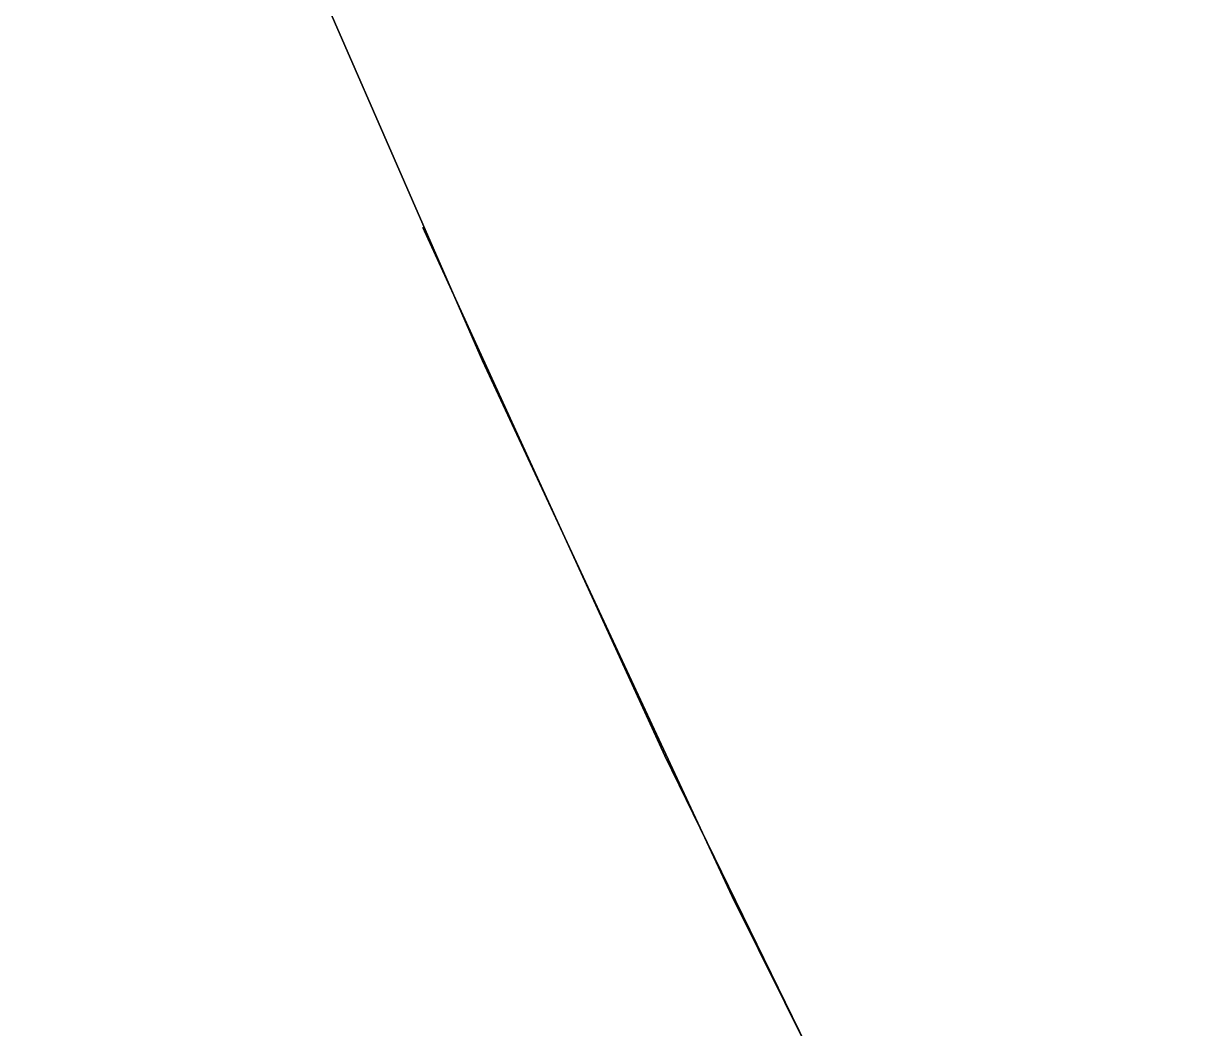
# Model space of a CAD drawing. Header units: metres. Extents: x -20 to 20, y -20 to 20.
# Drawn here: x -18.617 to -17.635, y -8.789 to -7.941 of the extents above; entities that cross this region are included whole.
import ezdxf

# ---------------------------------------------------------------- set-up
doc = ezdxf.new("R2010")
doc.units = ezdxf.units.M

msp = doc.modelspace()

# ---------------------------------------------------------------- meshes
at = {"layer": '10', "color": 2}
mesh = msp.add_polyface(dxfattribs=at)
corners = [(-18.28049, -8.11317, 13), (-18.07614, -8.5588, 13), (-18.28049, -8.11317, 13.5), (-18.07614, -8.5588, 13.5), (-18.28049, -8.11317, 14), (-18.07614, -8.5588, 14), (-18.28049, -8.11317, 14.5), (-18.07614, -8.5588, 14.5), (-18.28049, -8.11317, 15), (-18.07614, -8.5588, 15), (-18.28049, -8.11317, 15.5), (-18.07614, -8.5588, 15.5), (-18.28049, -8.11317, 16), (-18.07614, -8.5588, 16), (-18.28049, -8.11317, 16.5), (-18.42952, -7.7687, 17), (-18.42952, -7.7687, 17.5), (-18.61747, -7.30682, 17.5), (-18.23012, -8.22574, 17), (-18.23012, -8.22574, 17.5), (-18.42952, -7.7687, 18), (-18.61747, -7.30682, 18), (-18.23012, -8.22574, 18), (-18.42952, -7.7687, 18.5), (-18.61747, -7.30682, 18.5), (-18.23012, -8.22574, 18.5), (-18.42952, -7.7687, 19), (-18.61747, -7.30682, 19), (-18.23012, -8.22574, 19), (-18.42952, -7.7687, 19.5), (-18.61747, -7.30682, 19.5), (-18.23012, -8.22574, 19.5), (-18.42952, -7.7687, 20), (-18.61747, -7.30682, 20), (-18.23012, -8.22574, 20), (-18.42952, -7.7687, -20), (-18.23012, -8.22574, -20), (-18.42952, -7.7687, -19.5), (-18.23012, -8.22574, -19.5), (-18.42952, -7.7687, -19), (-18.23012, -8.22574, -19), (-18.42952, -7.7687, -18.5), (-18.23012, -8.22574, -18.5), (-18.42952, -7.7687, -18), (-18.23012, -8.22574, -18), (-18.42952, -7.7687, -17.5), (-18.23012, -8.22574, -17.5), (-18.42952, -7.7687, -17), (-18.23012, -8.22574, -17)]
mesh.append_faces([[corners[k] for k in face] for face in [(0, 1, 2), (2, 3, 4), (4, 5, 6), (6, 7, 8), (8, 9, 10), (10, 11, 12), (12, 13, 14), (15, 16, 17), (15, 18, 16), (18, 19, 16), (16, 20, 21), (16, 19, 20), (19, 22, 20), (20, 23, 24), (20, 22, 23), (22, 25, 23), (23, 26, 27), (23, 25, 26), (25, 28, 26), (26, 29, 30), (26, 28, 29), (28, 31, 29), (29, 32, 33), (29, 31, 32), (31, 34, 32), (35, 36, 37), (36, 38, 37), (37, 38, 39), (38, 40, 39), (39, 40, 41), (40, 42, 41), (41, 42, 43), (42, 44, 43), (43, 44, 45), (44, 46, 45), (45, 46, 47), (46, 48, 47)]], dxfattribs={"color": 2})
mesh = msp.add_polyface(dxfattribs=at)
corners = [(-18.07614, -8.5588, -16.5), (-18.07614, -8.5588, -16), (-18.28049, -8.11317, -16), (-18.07614, -8.5588, -15.5), (-18.28049, -8.11317, -15.5), (-18.07614, -8.5588, -15), (-18.28049, -8.11317, -15), (-18.07614, -8.5588, -14.5), (-18.28049, -8.11317, -14.5), (-18.07614, -8.5588, -14), (-18.28049, -8.11317, -14), (-18.07614, -8.5588, -13.5), (-18.28049, -8.11317, -13.5), (-18.07614, -8.5588, -13), (-18.28049, -8.11317, -13), (-18.07614, -8.5588, -12.5), (-18.28049, -8.11317, -12.5), (-18.07614, -8.5588, -12), (-18.28049, -8.11317, -12), (-18.07614, -8.5588, -11.5), (-18.28049, -8.11317, -11.5), (-18.07614, -8.5588, -11), (-18.28049, -8.11317, -11), (-18.07614, -8.5588, -10.5), (-18.28049, -8.11317, -10.5), (-18.07614, -8.5588, -10), (-18.28049, -8.11317, -10), (-18.07614, -8.5588, -9.5), (-18.28049, -8.11317, -9.5), (-18.07614, -8.5588, -9), (-18.28049, -8.11317, -9), (-18.07614, -8.5588, -8.5), (-18.28049, -8.11317, -8.5), (-18.07614, -8.5588, -8), (-18.28049, -8.11317, -8), (-18.07614, -8.5588, -7.5), (-18.28049, -8.11317, -7.5), (-18.07614, -8.5588, -7), (-18.28049, -8.11317, -7), (-18.07614, -8.5588, -6.5), (-18.28049, -8.11317, -6.5), (-18.07614, -8.5588, -6), (-18.28049, -8.11317, -6), (-18.07614, -8.5588, -5.5), (-18.28049, -8.11317, -5.5), (-18.07614, -8.5588, -5), (-18.28049, -8.11317, -5), (-18.07614, -8.5588, -4.5), (-18.28049, -8.11317, -4.5), (-18.07614, -8.5588, -4), (-18.28049, -8.11317, -4), (-18.07614, -8.5588, -3.5), (-18.28049, -8.11317, -3.5), (-18.01938, -8.67767, 17.5), (-18.01938, -8.67767, 18), (-18.23012, -8.22574, 18), (-18.01938, -8.67767, 18.5), (-18.23012, -8.22574, 18.5), (-18.01938, -8.67767, 19), (-18.23012, -8.22574, 19), (-18.01938, -8.67767, 19.5), (-18.23012, -8.22574, 19.5), (-18.01938, -8.67767, 20), (-18.23012, -8.22574, 20), (-18.01938, -8.67767, -20), (-18.01938, -8.67767, -19.5), (-18.23012, -8.22574, -19.5), (-18.01938, -8.67767, -19), (-18.23012, -8.22574, -19), (-18.01938, -8.67767, -18.5), (-18.23012, -8.22574, -18.5), (-18.01938, -8.67767, -18), (-18.23012, -8.22574, -18), (-18.01938, -8.67767, -17.5), (-18.23012, -8.22574, -17.5), (-18.01938, -8.67767, -17), (-18.23012, -8.22574, -17)]
mesh.append_faces([[corners[k] for k in face] for face in [(0, 1, 2), (1, 3, 4), (3, 5, 6), (5, 7, 8), (7, 9, 10), (9, 11, 12), (11, 13, 14), (13, 15, 16), (15, 17, 18), (17, 19, 20), (19, 21, 22), (21, 23, 24), (23, 25, 26), (25, 27, 28), (27, 29, 30), (29, 31, 32), (31, 33, 34), (33, 35, 36), (35, 37, 38), (37, 39, 40), (39, 41, 42), (41, 43, 44), (43, 45, 46), (45, 47, 48), (47, 49, 50), (49, 51, 52), (53, 54, 55), (54, 56, 57), (56, 58, 59), (58, 60, 61), (60, 62, 63), (64, 65, 66), (65, 67, 68), (67, 69, 70), (69, 71, 72), (71, 73, 74), (73, 75, 76)]], dxfattribs={"color": 2})
mesh = msp.add_polyface(dxfattribs=at)
corners = [(-18.07614, -8.5588, -3.5), (-18.07614, -8.5588, -3), (-18.28049, -8.11317, -3), (-18.07614, -8.5588, -2.5), (-18.28049, -8.11317, -2.5), (-18.07614, -8.5588, -2), (-18.28049, -8.11317, -2), (-18.07614, -8.5588, -1.5), (-18.28049, -8.11317, -1.5), (-18.07614, -8.5588, -1), (-18.28049, -8.11317, -1), (-18.07614, -8.5588, -0.5), (-18.28049, -8.11317, -0.5), (-18.07614, -8.5588), (-18.28049, -8.11317), (-18.07614, -8.5588, 0.5), (-18.28049, -8.11317, 0.5), (-18.07614, -8.5588, 1), (-18.28049, -8.11317, 1), (-18.07614, -8.5588, 1.5), (-18.28049, -8.11317, 1.5), (-18.07614, -8.5588, 2), (-18.28049, -8.11317, 2), (-18.07614, -8.5588, 2.5), (-18.28049, -8.11317, 2.5), (-18.07614, -8.5588, 3), (-18.28049, -8.11317, 3), (-18.07614, -8.5588, 3.5), (-18.28049, -8.11317, 3.5), (-18.07614, -8.5588, 4), (-18.28049, -8.11317, 4), (-18.07614, -8.5588, 4.5), (-18.28049, -8.11317, 4.5), (-18.07614, -8.5588, 5), (-18.28049, -8.11317, 5), (-18.07614, -8.5588, 5.5), (-18.28049, -8.11317, 5.5), (-18.07614, -8.5588, 6), (-18.28049, -8.11317, 6), (-18.07614, -8.5588, 6.5), (-18.28049, -8.11317, 6.5), (-18.07614, -8.5588, 7), (-18.28049, -8.11317, 7), (-18.07614, -8.5588, 7.5), (-18.28049, -8.11317, 7.5), (-18.07614, -8.5588, 8), (-18.28049, -8.11317, 8), (-18.07614, -8.5588, 8.5), (-18.28049, -8.11317, 8.5), (-18.07614, -8.5588, 9), (-18.28049, -8.11317, 9), (-18.07614, -8.5588, 9.5), (-18.28049, -8.11317, 9.5), (-18.07614, -8.5588, 10), (-18.28049, -8.11317, 10), (-18.07614, -8.5588, 10.5), (-18.28049, -8.11317, 10.5), (-18.07614, -8.5588, 11), (-18.28049, -8.11317, 11), (-18.07614, -8.5588, 11.5), (-18.28049, -8.11317, 11.5), (-18.07614, -8.5588, 12), (-18.28049, -8.11317, 12), (-18.07614, -8.5588, 12.5), (-18.28049, -8.11317, 12.5), (-18.07614, -8.5588, 13), (-18.28049, -8.11317, 13), (-18.07614, -8.5588, 13.5), (-18.28049, -8.11317, 13.5), (-18.07614, -8.5588, 14), (-18.28049, -8.11317, 14), (-18.07614, -8.5588, 14.5), (-18.28049, -8.11317, 14.5), (-18.07614, -8.5588, 15), (-18.28049, -8.11317, 15)]
mesh.append_faces([[corners[k] for k in face] for face in [(0, 1, 2), (1, 3, 4), (3, 5, 6), (5, 7, 8), (7, 9, 10), (9, 11, 12), (11, 13, 14), (13, 15, 16), (15, 17, 18), (17, 19, 20), (19, 21, 22), (21, 23, 24), (23, 25, 26), (25, 27, 28), (27, 29, 30), (29, 31, 32), (31, 33, 34), (33, 35, 36), (35, 37, 38), (37, 39, 40), (39, 41, 42), (41, 43, 44), (43, 45, 46), (45, 47, 48), (47, 49, 50), (49, 51, 52), (51, 53, 54), (53, 55, 56), (55, 57, 58), (57, 59, 60), (59, 61, 62), (61, 63, 64), (63, 65, 66), (65, 67, 68), (67, 69, 70), (69, 71, 72), (71, 73, 74)]], dxfattribs={"color": 2})
mesh = msp.add_polyface(dxfattribs=at)
corners = [(-18.28049, -8.11317, -16.5), (-18.07614, -8.5588, -16.5), (-18.28049, -8.11317, -16), (-18.07614, -8.5588, -16), (-18.28049, -8.11317, -15.5), (-18.07614, -8.5588, -15.5), (-18.28049, -8.11317, -15), (-18.07614, -8.5588, -15), (-18.28049, -8.11317, -14.5), (-18.07614, -8.5588, -14.5), (-18.28049, -8.11317, -14), (-18.07614, -8.5588, -14), (-18.28049, -8.11317, -13.5), (-18.07614, -8.5588, -13.5), (-18.28049, -8.11317, -13), (-18.07614, -8.5588, -13), (-18.28049, -8.11317, -12.5), (-18.07614, -8.5588, -12.5), (-18.28049, -8.11317, -12), (-18.07614, -8.5588, -12), (-18.28049, -8.11317, -11.5), (-18.07614, -8.5588, -11.5), (-18.28049, -8.11317, -11), (-18.07614, -8.5588, -11), (-18.28049, -8.11317, -10.5), (-18.07614, -8.5588, -10.5), (-18.28049, -8.11317, -10), (-18.07614, -8.5588, -10), (-18.28049, -8.11317, -9.5), (-18.07614, -8.5588, -9.5), (-18.28049, -8.11317, -9), (-18.07614, -8.5588, -9), (-18.28049, -8.11317, -8.5), (-18.07614, -8.5588, -8.5), (-18.28049, -8.11317, -8), (-18.07614, -8.5588, -8), (-18.28049, -8.11317, -7.5), (-18.07614, -8.5588, -7.5), (-18.28049, -8.11317, -7), (-18.07614, -8.5588, -7), (-18.28049, -8.11317, -6.5), (-18.07614, -8.5588, -6.5), (-18.28049, -8.11317, -6), (-18.07614, -8.5588, -6), (-18.28049, -8.11317, -5.5), (-18.07614, -8.5588, 15), (-18.07614, -8.5588, 15.5), (-18.28049, -8.11317, 15.5), (-18.07614, -8.5588, 16), (-18.28049, -8.11317, 16), (-18.07614, -8.5588, 16.5), (-18.28049, -8.11317, 16.5), (-18.23012, -8.22574, 17), (-18.01938, -8.67767, 17), (-18.23012, -8.22574, 17.5), (-18.01938, -8.67767, 17.5), (-18.23012, -8.22574, 18), (-18.01938, -8.67767, 18), (-18.23012, -8.22574, 18.5), (-18.01938, -8.67767, 18.5), (-18.23012, -8.22574, 19), (-18.01938, -8.67767, 19), (-18.23012, -8.22574, 19.5), (-18.01938, -8.67767, 19.5), (-18.23012, -8.22574, 20), (-18.23012, -8.22574, -20), (-18.01938, -8.67767, -20), (-18.23012, -8.22574, -19.5), (-18.01938, -8.67767, -19.5), (-18.23012, -8.22574, -19), (-18.01938, -8.67767, -19), (-18.23012, -8.22574, -18.5), (-18.01938, -8.67767, -18.5), (-18.23012, -8.22574, -18), (-18.01938, -8.67767, -18), (-18.23012, -8.22574, -17.5), (-18.01938, -8.67767, -17.5), (-18.23012, -8.22574, -17)]
mesh.append_faces([[corners[k] for k in face] for face in [(0, 1, 2), (2, 3, 4), (4, 5, 6), (6, 7, 8), (8, 9, 10), (10, 11, 12), (12, 13, 14), (14, 15, 16), (16, 17, 18), (18, 19, 20), (20, 21, 22), (22, 23, 24), (24, 25, 26), (26, 27, 28), (28, 29, 30), (30, 31, 32), (32, 33, 34), (34, 35, 36), (36, 37, 38), (38, 39, 40), (40, 41, 42), (42, 43, 44), (45, 46, 47), (46, 48, 49), (48, 50, 51), (52, 53, 54), (54, 55, 56), (56, 57, 58), (58, 59, 60), (60, 61, 62), (62, 63, 64), (65, 66, 67), (67, 68, 69), (69, 70, 71), (71, 72, 73), (73, 74, 75), (75, 76, 77)]], dxfattribs={"color": 2})
mesh = msp.add_polyface(dxfattribs=at)
corners = [(-18.28049, -8.11317, -5.5), (-18.07614, -8.5588, -5.5), (-18.28049, -8.11317, -5), (-18.07614, -8.5588, -5), (-18.28049, -8.11317, -4.5), (-18.07614, -8.5588, -4.5), (-18.28049, -8.11317, -4), (-18.07614, -8.5588, -4), (-18.28049, -8.11317, -3.5), (-18.07614, -8.5588, -3.5), (-18.28049, -8.11317, -3), (-18.07614, -8.5588, -3), (-18.28049, -8.11317, -2.5), (-18.07614, -8.5588, -2.5), (-18.28049, -8.11317, -2), (-18.07614, -8.5588, -2), (-18.28049, -8.11317, -1.5), (-18.07614, -8.5588, -1.5), (-18.28049, -8.11317, -1), (-18.07614, -8.5588, -1), (-18.28049, -8.11317, -0.5), (-18.07614, -8.5588, -0.5), (-18.28049, -8.11317), (-18.07614, -8.5588), (-18.28049, -8.11317, 0.5), (-18.07614, -8.5588, 0.5), (-18.28049, -8.11317, 1), (-18.07614, -8.5588, 1), (-18.28049, -8.11317, 1.5), (-18.07614, -8.5588, 1.5), (-18.28049, -8.11317, 2), (-18.07614, -8.5588, 2), (-18.28049, -8.11317, 2.5), (-18.07614, -8.5588, 2.5), (-18.28049, -8.11317, 3), (-18.07614, -8.5588, 3), (-18.28049, -8.11317, 3.5), (-18.07614, -8.5588, 3.5), (-18.28049, -8.11317, 4), (-18.07614, -8.5588, 4), (-18.28049, -8.11317, 4.5), (-18.07614, -8.5588, 4.5), (-18.28049, -8.11317, 5), (-18.07614, -8.5588, 5), (-18.28049, -8.11317, 5.5), (-18.07614, -8.5588, 5.5), (-18.28049, -8.11317, 6), (-18.07614, -8.5588, 6), (-18.28049, -8.11317, 6.5), (-18.07614, -8.5588, 6.5), (-18.28049, -8.11317, 7), (-18.07614, -8.5588, 7), (-18.28049, -8.11317, 7.5), (-18.07614, -8.5588, 7.5), (-18.28049, -8.11317, 8), (-18.07614, -8.5588, 8), (-18.28049, -8.11317, 8.5), (-18.07614, -8.5588, 8.5), (-18.28049, -8.11317, 9), (-18.07614, -8.5588, 9), (-18.28049, -8.11317, 9.5), (-18.07614, -8.5588, 9.5), (-18.28049, -8.11317, 10), (-18.07614, -8.5588, 10), (-18.28049, -8.11317, 10.5), (-18.07614, -8.5588, 10.5), (-18.28049, -8.11317, 11), (-18.07614, -8.5588, 11), (-18.28049, -8.11317, 11.5), (-18.07614, -8.5588, 11.5), (-18.28049, -8.11317, 12), (-18.07614, -8.5588, 12), (-18.28049, -8.11317, 12.5), (-18.07614, -8.5588, 12.5), (-18.28049, -8.11317, 13)]
mesh.append_faces([[corners[k] for k in face] for face in [(0, 1, 2), (2, 3, 4), (4, 5, 6), (6, 7, 8), (8, 9, 10), (10, 11, 12), (12, 13, 14), (14, 15, 16), (16, 17, 18), (18, 19, 20), (20, 21, 22), (22, 23, 24), (24, 25, 26), (26, 27, 28), (28, 29, 30), (30, 31, 32), (32, 33, 34), (34, 35, 36), (36, 37, 38), (38, 39, 40), (40, 41, 42), (42, 43, 44), (44, 45, 46), (46, 47, 48), (48, 49, 50), (50, 51, 52), (52, 53, 54), (54, 55, 56), (56, 57, 58), (58, 59, 60), (60, 61, 62), (62, 63, 64), (64, 65, 66), (66, 67, 68), (68, 69, 70), (70, 71, 72), (72, 73, 74)]], dxfattribs={"color": 2})
mesh = msp.add_polyface(dxfattribs=at)
corners = [(-18.07614, -8.5588, -1.5), (-17.86093, -8.99929, -1.5), (-18.07614, -8.5588, -1), (-17.86093, -8.99929, -1), (-18.07614, -8.5588, -0.5), (-17.86093, -8.99929, -0.5), (-18.07614, -8.5588), (-17.86093, -8.99929), (-18.07614, -8.5588, 0.5), (-17.86093, -8.99929, 0.5), (-18.07614, -8.5588, 1), (-17.86093, -8.99929, 1), (-18.07614, -8.5588, 1.5), (-17.86093, -8.99929, 1.5), (-18.07614, -8.5588, 2), (-17.86093, -8.99929, 2), (-18.07614, -8.5588, 2.5), (-17.86093, -8.99929, 2.5), (-18.07614, -8.5588, 3), (-17.86093, -8.99929, 3), (-18.07614, -8.5588, 3.5), (-17.86093, -8.99929, 3.5), (-18.07614, -8.5588, 4), (-17.86093, -8.99929, 4), (-18.07614, -8.5588, 4.5), (-17.86093, -8.99929, 4.5), (-18.07614, -8.5588, 5), (-17.86093, -8.99929, 5), (-18.07614, -8.5588, 5.5), (-17.86093, -8.99929, 5.5), (-18.07614, -8.5588, 6), (-17.86093, -8.99929, 6), (-18.07614, -8.5588, 6.5), (-17.86093, -8.99929, 6.5), (-18.07614, -8.5588, 7), (-17.86093, -8.99929, 7), (-18.07614, -8.5588, 7.5), (-17.86093, -8.99929, 7.5), (-18.07614, -8.5588, 8), (-17.86093, -8.99929, 8), (-18.07614, -8.5588, 8.5), (-17.86093, -8.99929, 8.5), (-18.07614, -8.5588, 9), (-17.86093, -8.99929, 9), (-18.07614, -8.5588, 9.5), (-17.86093, -8.99929, 9.5), (-18.07614, -8.5588, 10), (-17.86093, -8.99929, 10), (-18.07614, -8.5588, 10.5), (-17.86093, -8.99929, 10.5), (-18.07614, -8.5588, 11), (-17.86093, -8.99929, 11), (-18.07614, -8.5588, 11.5), (-17.86093, -8.99929, 11.5), (-18.07614, -8.5588, 12), (-17.86093, -8.99929, 12), (-18.07614, -8.5588, 12.5), (-17.86093, -8.99929, 12.5), (-18.07614, -8.5588, 13), (-17.86093, -8.99929, 13), (-18.07614, -8.5588, 13.5), (-17.86093, -8.99929, 13.5), (-18.07614, -8.5588, 14), (-17.86093, -8.99929, 14), (-18.07614, -8.5588, 14.5), (-17.86093, -8.99929, 14.5), (-18.07614, -8.5588, 15), (-17.86093, -8.99929, 15), (-18.07614, -8.5588, 15.5), (-17.86093, -8.99929, 15.5), (-18.07614, -8.5588, 16), (-17.86093, -8.99929, 16), (-18.07614, -8.5588, 16.5), (-18.01938, -8.67767, 17), (-18.01938, -8.67767, 17.5), (-18.23012, -8.22574, 17.5)]
mesh.append_faces([[corners[k] for k in face] for face in [(0, 1, 2), (2, 3, 4), (4, 5, 6), (6, 7, 8), (8, 9, 10), (10, 11, 12), (12, 13, 14), (14, 15, 16), (16, 17, 18), (18, 19, 20), (20, 21, 22), (22, 23, 24), (24, 25, 26), (26, 27, 28), (28, 29, 30), (30, 31, 32), (32, 33, 34), (34, 35, 36), (36, 37, 38), (38, 39, 40), (40, 41, 42), (42, 43, 44), (44, 45, 46), (46, 47, 48), (48, 49, 50), (50, 51, 52), (52, 53, 54), (54, 55, 56), (56, 57, 58), (58, 59, 60), (60, 61, 62), (62, 63, 64), (64, 65, 66), (66, 67, 68), (68, 69, 70), (70, 71, 72), (73, 74, 75)]], dxfattribs={"color": 2})
mesh = msp.add_polyface(dxfattribs=at)
corners = [(-17.86093, -8.99929, -16.5), (-17.86093, -8.99929, -16), (-18.07614, -8.5588, -16), (-17.86093, -8.99929, -15.5), (-18.07614, -8.5588, -15.5), (-17.86093, -8.99929, -15), (-18.07614, -8.5588, -15), (-17.86093, -8.99929, -14.5), (-18.07614, -8.5588, -14.5), (-17.86093, -8.99929, -14), (-18.07614, -8.5588, -14), (-17.86093, -8.99929, -13.5), (-18.07614, -8.5588, -13.5), (-17.86093, -8.99929, -13), (-18.07614, -8.5588, -13), (-17.86093, -8.99929, -12.5), (-18.07614, -8.5588, -12.5), (-17.86093, -8.99929, -12), (-18.07614, -8.5588, -12), (-17.86093, -8.99929, -11.5), (-18.07614, -8.5588, -11.5), (-17.86093, -8.99929, -11), (-18.07614, -8.5588, -11), (-17.86093, -8.99929, -10.5), (-18.07614, -8.5588, -10.5), (-17.86093, -8.99929, -10), (-18.07614, -8.5588, -10), (-17.86093, -8.99929, -9.5), (-18.07614, -8.5588, -9.5), (-17.86093, -8.99929, -9), (-18.07614, -8.5588, -9), (-17.86093, -8.99929, -8.5), (-18.07614, -8.5588, -8.5), (-17.86093, -8.99929, -8), (-18.07614, -8.5588, -8), (-17.86093, -8.99929, -7.5), (-18.07614, -8.5588, -7.5), (-17.86093, -8.99929, -7), (-18.07614, -8.5588, -7), (-17.86093, -8.99929, -6.5), (-18.07614, -8.5588, -6.5), (-17.86093, -8.99929, -6), (-18.07614, -8.5588, -6), (-17.86093, -8.99929, -5.5), (-18.07614, -8.5588, -5.5), (-17.86093, -8.99929, -5), (-18.07614, -8.5588, -5), (-17.86093, -8.99929, -4.5), (-18.07614, -8.5588, -4.5), (-17.86093, -8.99929, -4), (-18.07614, -8.5588, -4), (-17.86093, -8.99929, -3.5), (-18.07614, -8.5588, -3.5), (-17.86093, -8.99929, -3), (-18.07614, -8.5588, -3), (-17.86093, -8.99929, -2.5), (-18.07614, -8.5588, -2.5), (-17.86093, -8.99929, -2), (-18.07614, -8.5588, -2), (-17.86093, -8.99929, -1.5), (-18.07614, -8.5588, -1.5), (-17.86093, -8.99929, -1), (-18.07614, -8.5588, -1), (-17.86093, -8.99929, -0.5), (-18.07614, -8.5588, -0.5), (-17.86093, -8.99929), (-18.07614, -8.5588), (-17.86093, -8.99929, 0.5), (-18.07614, -8.5588, 0.5), (-17.86093, -8.99929, 1), (-18.07614, -8.5588, 1), (-17.79744, -9.12421, -18), (-17.79744, -9.12421, -17.5), (-18.01938, -8.67767, -17.5), (-17.79744, -9.12421, -17), (-18.01938, -8.67767, -17)]
mesh.append_faces([[corners[k] for k in face] for face in [(0, 1, 2), (1, 3, 4), (3, 5, 6), (5, 7, 8), (7, 9, 10), (9, 11, 12), (11, 13, 14), (13, 15, 16), (15, 17, 18), (17, 19, 20), (19, 21, 22), (21, 23, 24), (23, 25, 26), (25, 27, 28), (27, 29, 30), (29, 31, 32), (31, 33, 34), (33, 35, 36), (35, 37, 38), (37, 39, 40), (39, 41, 42), (41, 43, 44), (43, 45, 46), (45, 47, 48), (47, 49, 50), (49, 51, 52), (51, 53, 54), (53, 55, 56), (55, 57, 58), (57, 59, 60), (59, 61, 62), (61, 63, 64), (63, 65, 66), (65, 67, 68), (67, 69, 70), (71, 72, 73), (72, 74, 75)]], dxfattribs={"color": 2})
mesh = msp.add_polyface(dxfattribs=at)
corners = [(-17.86093, -8.99929, 1), (-17.86093, -8.99929, 1.5), (-18.07614, -8.5588, 1.5), (-17.86093, -8.99929, 2), (-18.07614, -8.5588, 2), (-17.86093, -8.99929, 2.5), (-18.07614, -8.5588, 2.5), (-17.86093, -8.99929, 3), (-18.07614, -8.5588, 3), (-17.86093, -8.99929, 3.5), (-18.07614, -8.5588, 3.5), (-17.86093, -8.99929, 4), (-18.07614, -8.5588, 4), (-17.86093, -8.99929, 4.5), (-18.07614, -8.5588, 4.5), (-17.86093, -8.99929, 5), (-18.07614, -8.5588, 5), (-17.86093, -8.99929, 5.5), (-18.07614, -8.5588, 5.5), (-17.86093, -8.99929, 6), (-18.07614, -8.5588, 6), (-17.86093, -8.99929, 6.5), (-18.07614, -8.5588, 6.5), (-17.86093, -8.99929, 7), (-18.07614, -8.5588, 7), (-17.86093, -8.99929, 7.5), (-18.07614, -8.5588, 7.5), (-17.86093, -8.99929, 8), (-18.07614, -8.5588, 8), (-17.86093, -8.99929, 8.5), (-18.07614, -8.5588, 8.5), (-17.86093, -8.99929, 9), (-18.07614, -8.5588, 9), (-17.86093, -8.99929, 9.5), (-18.07614, -8.5588, 9.5), (-17.86093, -8.99929, 10), (-18.07614, -8.5588, 10), (-17.86093, -8.99929, 10.5), (-18.07614, -8.5588, 10.5), (-17.86093, -8.99929, 11), (-18.07614, -8.5588, 11), (-17.86093, -8.99929, 11.5), (-18.07614, -8.5588, 11.5), (-17.86093, -8.99929, 12), (-18.07614, -8.5588, 12), (-17.86093, -8.99929, 12.5), (-18.07614, -8.5588, 12.5), (-17.86093, -8.99929, 13), (-18.07614, -8.5588, 13), (-17.86093, -8.99929, 13.5), (-18.07614, -8.5588, 13.5), (-17.86093, -8.99929, 14), (-18.07614, -8.5588, 14), (-17.86093, -8.99929, 14.5), (-18.07614, -8.5588, 14.5), (-17.86093, -8.99929, 15), (-18.07614, -8.5588, 15), (-17.86093, -8.99929, 15.5), (-18.07614, -8.5588, 15.5), (-17.86093, -8.99929, 16), (-18.07614, -8.5588, 16), (-17.86093, -8.99929, 16.5), (-18.07614, -8.5588, 16.5), (-18.01938, -8.67767, 17), (-17.79744, -9.12421, 17), (-18.01938, -8.67767, 17.5), (-17.79744, -9.12421, 17.5), (-18.01938, -8.67767, 18), (-17.79744, -9.12421, 18), (-18.01938, -8.67767, 18.5), (-17.79744, -9.12421, 18.5), (-18.01938, -8.67767, 19), (-17.79744, -9.12421, 19), (-18.01938, -8.67767, 19.5)]
mesh.append_faces([[corners[k] for k in face] for face in [(0, 1, 2), (1, 3, 4), (3, 5, 6), (5, 7, 8), (7, 9, 10), (9, 11, 12), (11, 13, 14), (13, 15, 16), (15, 17, 18), (17, 19, 20), (19, 21, 22), (21, 23, 24), (23, 25, 26), (25, 27, 28), (27, 29, 30), (29, 31, 32), (31, 33, 34), (33, 35, 36), (35, 37, 38), (37, 39, 40), (39, 41, 42), (41, 43, 44), (43, 45, 46), (45, 47, 48), (47, 49, 50), (49, 51, 52), (51, 53, 54), (53, 55, 56), (55, 57, 58), (57, 59, 60), (59, 61, 62), (63, 64, 65), (65, 66, 67), (67, 68, 69), (69, 70, 71), (71, 72, 73)]], dxfattribs={"color": 2})
mesh = msp.add_polyface(dxfattribs=at)
corners = [(-18.07614, -8.5588, -16.5), (-17.86093, -8.99929, -16.5), (-18.07614, -8.5588, -16), (-17.86093, -8.99929, -16), (-18.07614, -8.5588, -15.5), (-17.86093, -8.99929, -15.5), (-18.07614, -8.5588, -15), (-17.86093, -8.99929, -15), (-18.07614, -8.5588, -14.5), (-17.86093, -8.99929, -14.5), (-18.07614, -8.5588, -14), (-17.86093, -8.99929, -14), (-18.07614, -8.5588, -13.5), (-17.86093, -8.99929, -13.5), (-18.07614, -8.5588, -13), (-17.86093, -8.99929, -13), (-18.07614, -8.5588, -12.5), (-17.86093, -8.99929, -12.5), (-18.07614, -8.5588, -12), (-17.86093, -8.99929, -12), (-18.07614, -8.5588, -11.5), (-17.86093, -8.99929, -11.5), (-18.07614, -8.5588, -11), (-17.86093, -8.99929, -11), (-18.07614, -8.5588, -10.5), (-17.86093, -8.99929, -10.5), (-18.07614, -8.5588, -10), (-17.86093, -8.99929, -10), (-18.07614, -8.5588, -9.5), (-17.86093, -8.99929, -9.5), (-18.07614, -8.5588, -9), (-17.86093, -8.99929, -9), (-18.07614, -8.5588, -8.5), (-17.86093, -8.99929, -8.5), (-18.07614, -8.5588, -8), (-17.86093, -8.99929, -8), (-18.07614, -8.5588, -7.5), (-17.86093, -8.99929, -7.5), (-18.07614, -8.5588, -7), (-17.86093, -8.99929, -7), (-18.07614, -8.5588, -6.5), (-17.86093, -8.99929, -6.5), (-18.07614, -8.5588, -6), (-17.86093, -8.99929, -6), (-18.07614, -8.5588, -5.5), (-17.86093, -8.99929, -5.5), (-18.07614, -8.5588, -5), (-17.86093, -8.99929, -5), (-18.07614, -8.5588, -4.5), (-17.86093, -8.99929, -4.5), (-18.07614, -8.5588, -4), (-17.86093, -8.99929, -4), (-18.07614, -8.5588, -3.5), (-17.86093, -8.99929, -3.5), (-18.07614, -8.5588, -3), (-17.86093, -8.99929, -3), (-18.07614, -8.5588, -2.5), (-17.86093, -8.99929, -2.5), (-18.07614, -8.5588, -2), (-17.86093, -8.99929, -2), (-18.07614, -8.5588, -1.5), (-18.01938, -8.67767, 19.5), (-17.79744, -9.12421, 19.5), (-18.01938, -8.67767, 20), (-18.01938, -8.67767, -20), (-17.79744, -9.12421, -20), (-18.01938, -8.67767, -19.5), (-17.79744, -9.12421, -19.5), (-18.01938, -8.67767, -19), (-17.79744, -9.12421, -19), (-18.01938, -8.67767, -18.5), (-17.79744, -9.12421, -18.5), (-18.01938, -8.67767, -18), (-17.79744, -9.12421, -18), (-18.01938, -8.67767, -17.5), (-17.79744, -9.12421, -17.5), (-18.01938, -8.67767, -17)]
mesh.append_faces([[corners[k] for k in face] for face in [(0, 1, 2), (2, 3, 4), (4, 5, 6), (6, 7, 8), (8, 9, 10), (10, 11, 12), (12, 13, 14), (14, 15, 16), (16, 17, 18), (18, 19, 20), (20, 21, 22), (22, 23, 24), (24, 25, 26), (26, 27, 28), (28, 29, 30), (30, 31, 32), (32, 33, 34), (34, 35, 36), (36, 37, 38), (38, 39, 40), (40, 41, 42), (42, 43, 44), (44, 45, 46), (46, 47, 48), (48, 49, 50), (50, 51, 52), (52, 53, 54), (54, 55, 56), (56, 57, 58), (58, 59, 60), (61, 62, 63), (64, 65, 66), (66, 67, 68), (68, 69, 70), (70, 71, 72), (72, 73, 74), (74, 75, 76)]], dxfattribs={"color": 2})
mesh = msp.add_polyface(dxfattribs=at)
corners = [(-17.86093, -8.99929, 3), (-17.63498, -9.43437, 3), (-17.86093, -8.99929, 3.5), (-17.63498, -9.43437, 3.5), (-17.86093, -8.99929, 4), (-17.63498, -9.43437, 4), (-17.86093, -8.99929, 4.5), (-17.63498, -9.43437, 4.5), (-17.86093, -8.99929, 5), (-17.63498, -9.43437, 5), (-17.86093, -8.99929, 5.5), (-17.63498, -9.43437, 5.5), (-17.86093, -8.99929, 6), (-17.63498, -9.43437, 6), (-17.86093, -8.99929, 6.5), (-17.63498, -9.43437, 6.5), (-17.86093, -8.99929, 7), (-17.63498, -9.43437, 7), (-17.86093, -8.99929, 7.5), (-17.63498, -9.43437, 7.5), (-17.86093, -8.99929, 8), (-17.63498, -9.43437, 8), (-17.86093, -8.99929, 8.5), (-17.63498, -9.43437, 8.5), (-17.86093, -8.99929, 9), (-17.63498, -9.43437, 9), (-17.86093, -8.99929, 9.5), (-17.63498, -9.43437, 9.5), (-17.86093, -8.99929, 10), (-17.63498, -9.43437, 10), (-17.86093, -8.99929, 10.5), (-17.63498, -9.43437, 10.5), (-17.86093, -8.99929, 11), (-17.63498, -9.43437, 11), (-17.86093, -8.99929, 11.5), (-17.63498, -9.43437, 11.5), (-17.86093, -8.99929, 12), (-17.63498, -9.43437, 12), (-17.86093, -8.99929, 12.5), (-17.63498, -9.43437, 12.5), (-17.86093, -8.99929, 13), (-17.63498, -9.43437, 13), (-17.86093, -8.99929, 13.5), (-17.63498, -9.43437, 13.5), (-17.86093, -8.99929, 14), (-17.63498, -9.43437, 14), (-17.86093, -8.99929, 14.5), (-17.63498, -9.43437, 14.5), (-17.86093, -8.99929, 15), (-17.63498, -9.43437, 15), (-17.86093, -8.99929, 15.5), (-17.63498, -9.43437, 15.5), (-17.86093, -8.99929, 16), (-17.63498, -9.43437, 16), (-17.86093, -8.99929, 16.5), (-17.79744, -9.12421, 17), (-17.79744, -9.12421, 17.5), (-18.01938, -8.67767, 17.5), (-17.79744, -9.12421, 18), (-18.01938, -8.67767, 18), (-17.79744, -9.12421, 18.5), (-18.01938, -8.67767, 18.5), (-17.79744, -9.12421, 19), (-18.01938, -8.67767, 19), (-17.79744, -9.12421, 19.5), (-18.01938, -8.67767, 19.5), (-17.79744, -9.12421, 20), (-18.01938, -8.67767, 20), (-17.79744, -9.12421, -20), (-17.79744, -9.12421, -19.5), (-18.01938, -8.67767, -19.5), (-17.79744, -9.12421, -19), (-18.01938, -8.67767, -19), (-17.79744, -9.12421, -18.5), (-18.01938, -8.67767, -18.5), (-17.79744, -9.12421, -18), (-18.01938, -8.67767, -18)]
mesh.append_faces([[corners[k] for k in face] for face in [(0, 1, 2), (2, 3, 4), (4, 5, 6), (6, 7, 8), (8, 9, 10), (10, 11, 12), (12, 13, 14), (14, 15, 16), (16, 17, 18), (18, 19, 20), (20, 21, 22), (22, 23, 24), (24, 25, 26), (26, 27, 28), (28, 29, 30), (30, 31, 32), (32, 33, 34), (34, 35, 36), (36, 37, 38), (38, 39, 40), (40, 41, 42), (42, 43, 44), (44, 45, 46), (46, 47, 48), (48, 49, 50), (50, 51, 52), (52, 53, 54), (55, 56, 57), (56, 58, 59), (58, 60, 61), (60, 62, 63), (62, 64, 65), (64, 66, 67), (68, 69, 70), (69, 71, 72), (71, 73, 74), (73, 75, 76)]], dxfattribs={"color": 2})

doc.saveas('drawing.dxf')
